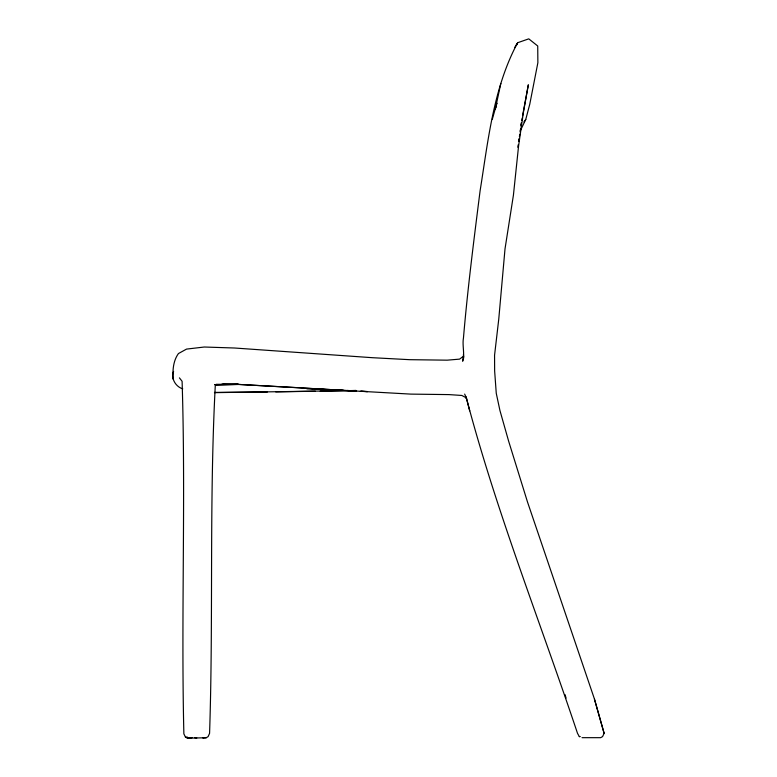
<?xml version="1.0" encoding="UTF-8"?>
<svg xmlns="http://www.w3.org/2000/svg" width="777" height="777" viewBox="0 0 777 777"><rect width="100%" height="100%" fill="white"/><g stroke="black" fill="none" stroke-linecap="round" stroke-linejoin="round"><path stroke-width="1.17" d="M463.568 357.041L462.655 361.208C465.015 353.71 462.072 345.551 463.471 337.83C467.637 288.685 473.921 239.743 480.099 190.812C488.141 140.802 493.288 87.956 517.647 42.735L528.768 38.85L537.733 45.998L537.869 62.733L529.778 104.186L525.767 119.435L520.25 130.944M182.77 388.879C175.33 386.587 170.736 378.02 173.601 371.396M518.57 141.395L518.881 139.064M517.793 147.222L518.152 144.872M518.686 141.346L519.046 138.996M519.405 136.645L519.764 134.295M520.114 131.944L520.658 128.419M521.017 126.068L521.377 123.718M520.92 125.058L521.338 122.717M521.755 120.377L522.173 118.046M522.591 115.705L528.341 84.78L523.387 112.461L518.57 146.037L513.422 195.153L505.011 248.893L498.756 319.143L494.56 355.254L494.638 370.93L496.26 393.279L499.941 410.528L508.653 441.239L527.505 502.01L594.454 699.057L604.117 733.323L602.583 736.586L600.67 737.674L582.022 737.674M500.825 83.46L495.25 109.324L496.862 103.186M492.336 119.172L496.814 103.302M516.773 44.92L517.647 42.735M514.724 47.533L516.841 43.91M523.883 121.95L525.767 119.435M179.419 377.865L182.1 381.293C185.8 498.776 181.06 616.355 183.867 733.857L185.45 737.091L187.383 738.15L206.196 737.761L208.09 736.645L209.576 733.352C213.413 617.268 209.188 500.971 215.316 384.965L238.869 384.43L215.122 384.761M192.074 737.694L187.383 738.15M355.953 390.53L214.442 392.657M185.45 737.091L187.335 737.052M315.345 391.229L275.757 391.87M320.134 391.142L356.06 390.481M206.196 737.761L202.797 737.829L203.846 737.81M267.356 392.006L214.51 392.404M214.646 384.586L238.073 384.401L330.099 389.53M594.415 699.057L604.117 733.323M579.312 736.586L579.933 736.586L579.312 736.586L577.505 733.323C540.18 621.697 496.396 511.975 466.394 398.047L466.142 397.115L466.491 398.854L466.064 397.018M216.161 384.333L238.073 384.401L222.776 384.226M221.795 384.217L238.714 384.421L303.953 388.005M312.616 388.685L306.633 388.626L355.565 391.016M360.343 391.249L367.502 391.598M332.507 389.656L343.347 390.239M346.95 390.442L356.585 390.957M361.402 391.219L367.424 391.55M304.807 388.16L410.848 394.114L448.941 394.599L461.829 395.464L466.375 397.873L469.677 410.839M194.658 737.723L196.785 737.956M464.656 394.085L466.394 398.047M565.015 694.599L566.064 698.067M463.461 354.166L463.5 356.449M173.057 379.05C172.611 370.26 173.116 360.984 178.428 353.564L186.529 349.096L204.302 347.018L234.557 348.009L372.358 357.692L409.693 359.683L447.193 360.169L459.586 359.129L463.714 356.021L463.539 358.45"/></g></svg>
